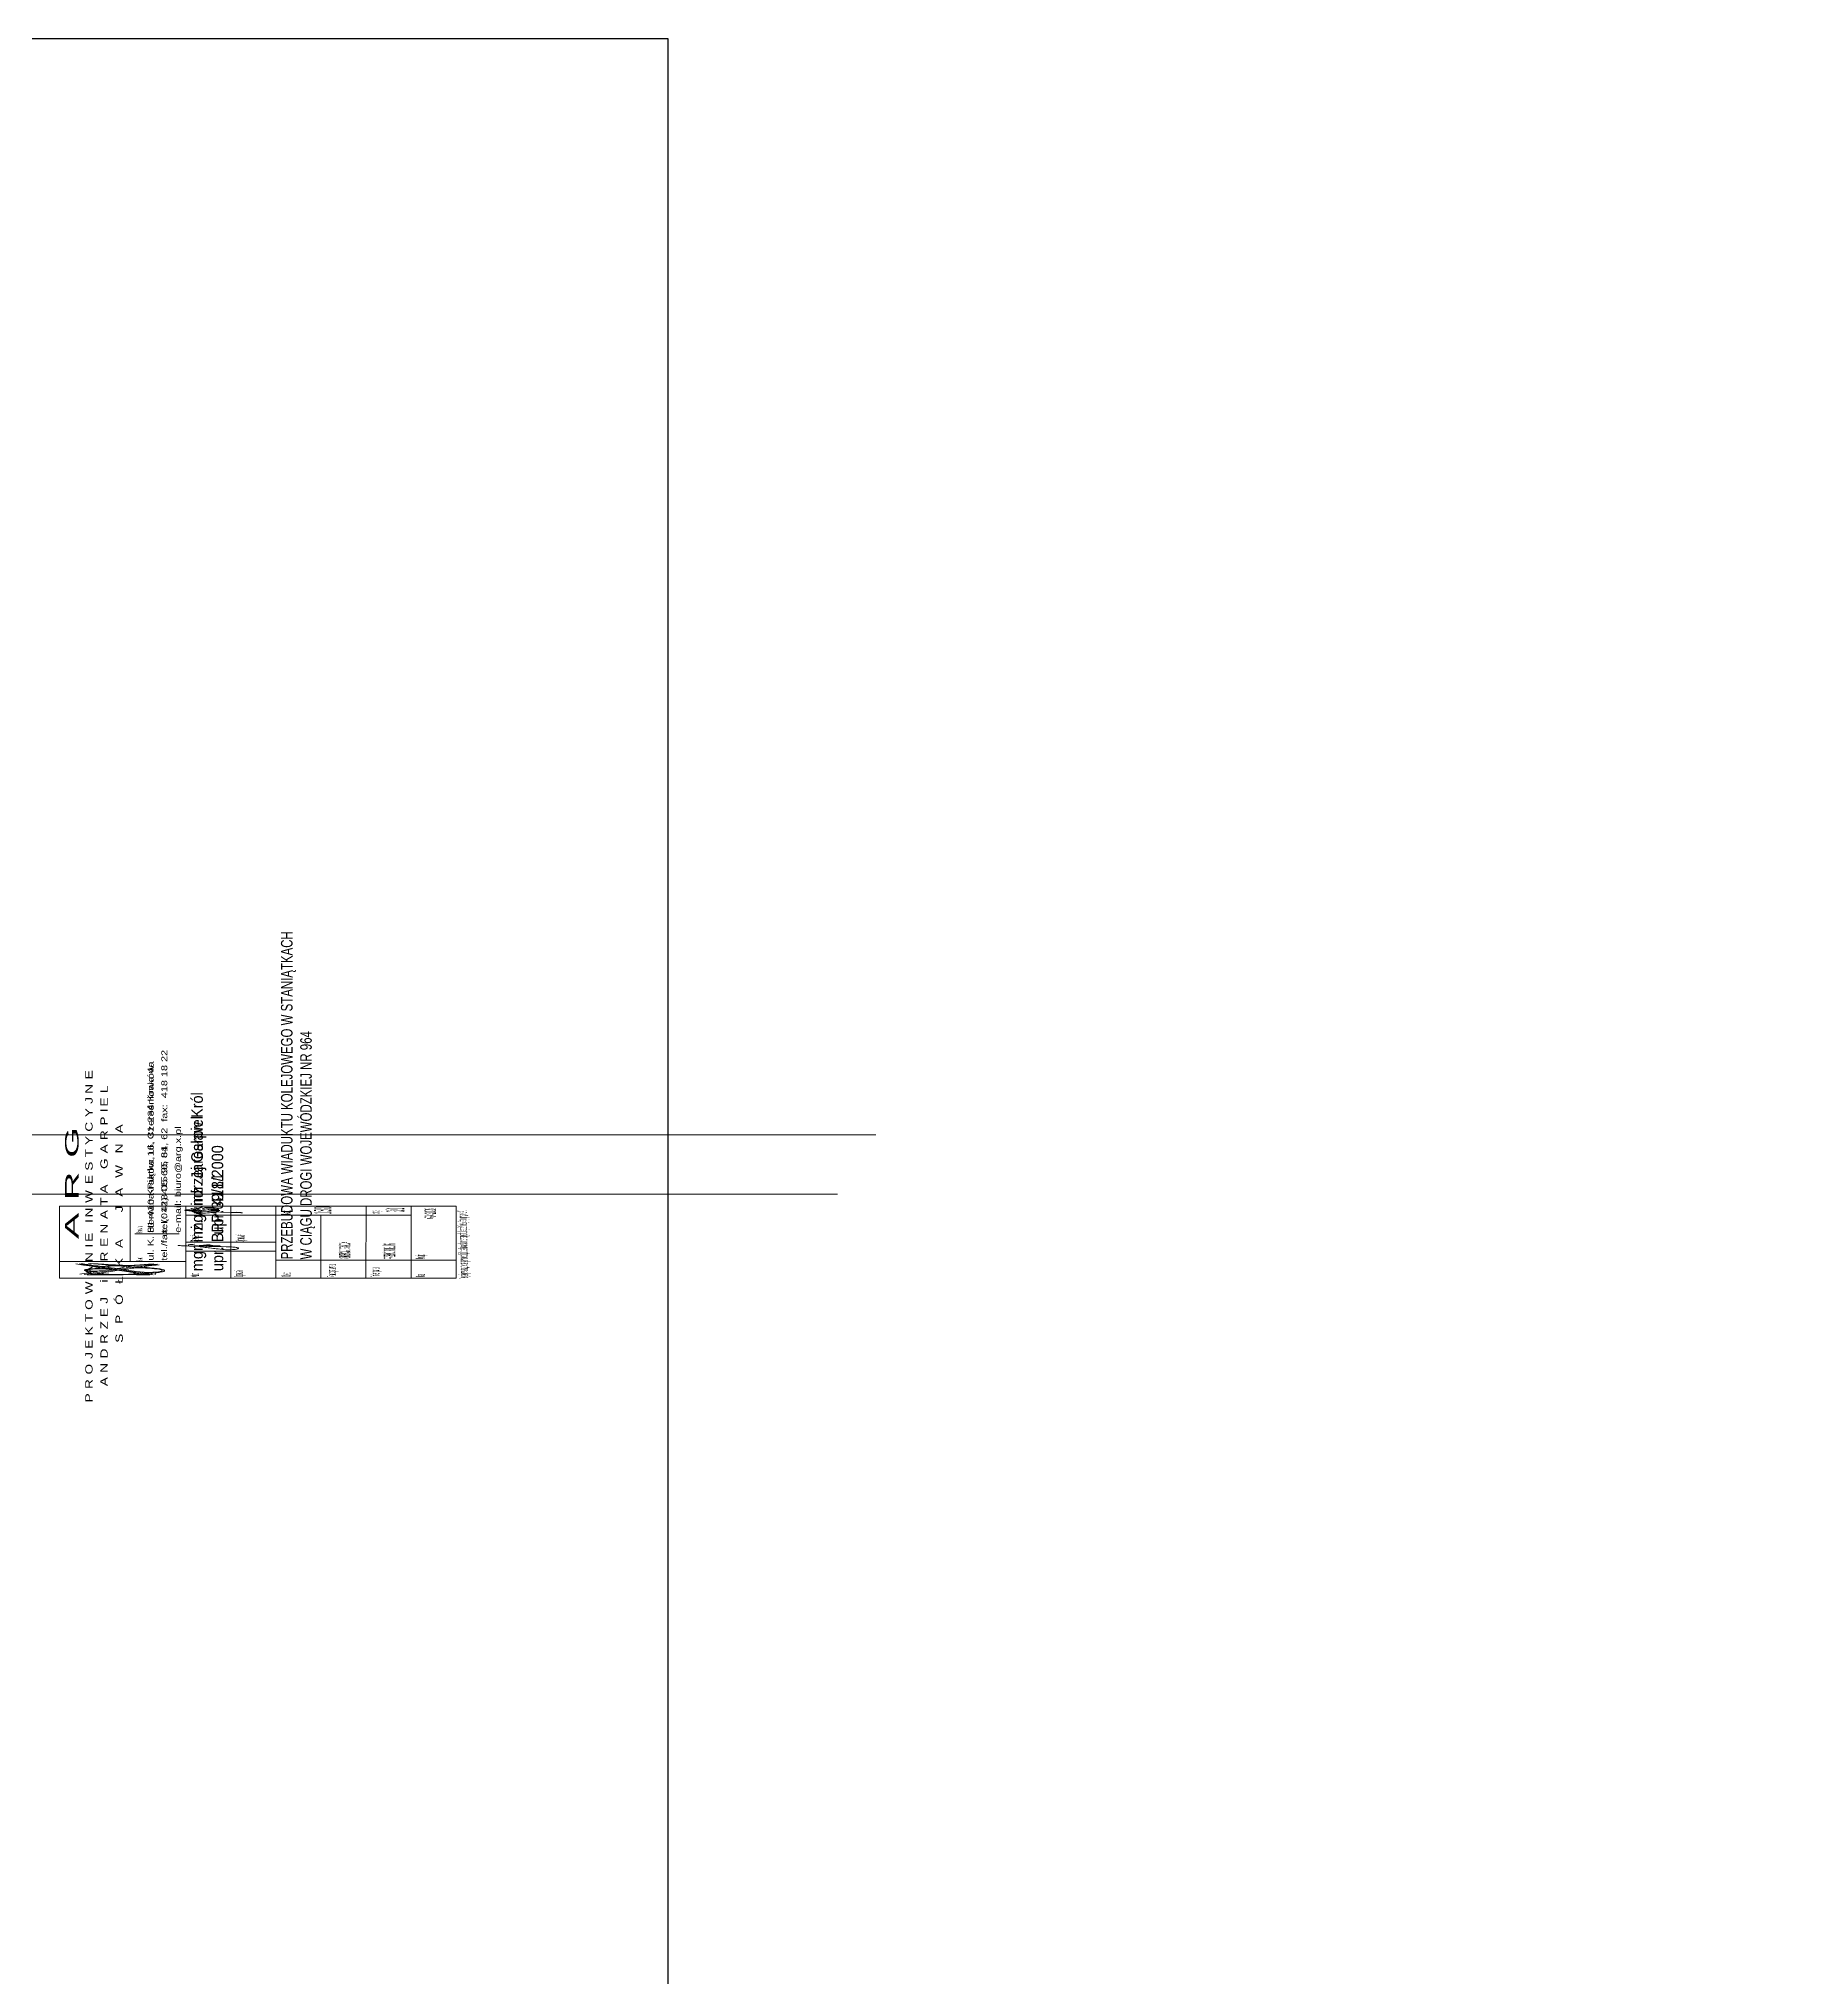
# Model space of a CAD drawing. Header units: millimetres. Extents: x -1069826 to 2704411, y -432732 to 412301.
# Drawn here: x 2163041 to 2328270, y -100223 to 82520 of the extents above; entities that cross this region are included whole.
import ezdxf
from ezdxf.enums import TextEntityAlignment as Align

# ---------------------------------------------------------------- set-up
doc = ezdxf.new("R2010")
doc.units = ezdxf.units.MM
doc.header["$LTSCALE"] = 1000
doc.header["$MEASUREMENT"] = 0
doc.layers.add('DROGO-T', color=7, linetype='Continuous')
doc.layers.add('WIADUKT', color=7, linetype='Continuous')
doc.layers.add('Kraweznik', color=4, linetype='Continuous', lineweight=0)
doc.layers.add('Warstwa 63', color=7, linetype='Continuous', lineweight=0)
doc.styles.add('CDMSTYLE', font='CDMSIMPL', dxfattribs={"width": 0.8, "bigfont": 'CDMBIGPL'})
doc.styles.add('Style-SWISSLT_1250', font='SWISSLT_1250.shx')
doc.styles.add('Style-WORKING_1250', font='WORKING_1250.shx')
doc.dimstyles.new('CDMOG-MM-100', dxfattribs={"dimscale": 100, "dimtxt": 2.5, "dimasz": 2, "dimexe": 1.5, "dimexo": 3, "dimgap": 0.5, "dimtad": 1, "dimdec": 0, "dimrnd": 1, "dimzin": 1, "dimdsep": 46, "dimtxsty": 'CDMSTYLE', "dimblk": 'OBLIQUE', "dimblk1": 'OBLIQUE', "dimblk2": 'OBLIQUE', "dimsah": 1, "dimcen": -2.5, "dimclrd": 9, "dimclre": 9, "dimclrt": 9, "dimadec": 0, "dimazin": 0, "dimtfac": 1, "dimtmove": 2, "dimatfit": 3, "dimldrblk": 'OBLIQUE', "dimfxl": 1, "dimtvp": 1, "dimtolj": 1, "dimtzin": 0, "dimarcsym": 0})
doc.dimstyles.new('CDMZB-MM-100', dxfattribs={"dimscale": 100, "dimtxt": 2.5, "dimasz": 1, "dimexe": 1.5, "dimexo": 5, "dimgap": 0.5, "dimtad": 1, "dimdec": 0, "dimrnd": 1, "dimzin": 1, "dimdsep": 46, "dimtxsty": 'CDMSTYLE', "dimblk": 'OBLIQUE', "dimblk1": 'OBLIQUE', "dimblk2": 'OBLIQUE', "dimsah": 1, "dimtsz": 1, "dimcen": -2.5, "dimclrd": 9, "dimclre": 9, "dimclrt": 9, "dimadec": 0, "dimazin": 0, "dimtfac": 1, "dimtmove": 2, "dimatfit": 3, "dimldrblk": 'OBLIQUE', "dimfxl": 1, "dimtvp": 1, "dimtolj": 1, "dimtzin": 0, "dimarcsym": 0})

# ---------------------------------------------------------------- blocks, each defined once
blk = doc.blocks.new('*U271')
at = {"layer": 'Warstwa 63', "color": 7, "linetype": 'Continuous', "lineweight": 9}
for p, q in [((-7.53, 33.42), (-19.44, 33.41)), ((-19.44, -34.58), (-19.44, 33.41)), ((-7.53, 33.42), (-3.28, 33.42)), ((-7.53, -34.58), (-7.53, 33.42)), ((-3.28, -34.58), (-3.28, 33.42)), ((-3.28, 33.42), (0.96, 33.41)), ((5.22, 33.42), (0.96, 33.41)), ((0.97, -34.58), (0.96, 33.41)), ((0.97, -34.58), (0.96, 33.41)), ((9.47, 33.42), (5.22, 33.42)), ((9.46, -34.59), (9.47, 33.42)), ((17.97, 33.42), (9.47, 33.42)), ((13.72, -34.58), (13.71, 33.42)), ((17.96, -34.57), (17.97, 33.42)), ((-12.76, -18.17), (-12.76, 32.79)), ((13.72, 24.92), (-7.53, 24.92)), ((5.22, -34.59), (5.22, 24.91)), ((-12.32, 7.29), (-8.14, 7.29)), ((-3.29, -0.58), (-7.53, -0.58)), ((0.97, -0.59), (-3.29, -0.58)), ((-7.53, -9.09), (0.97, -9.09)), ((5.22, -17.58), (0.97, -17.58)), ((9.47, -17.58), (5.22, -17.58)), ((17.96, -17.59), (9.47, -17.58)), ((-7.53, -18.83), (-19.45, -18.84)), ((-7.53, -34.59), (-19.44, -34.58)), ((-7.53, -34.59), (-3.28, -34.58)), ((-3.28, -34.58), (0.97, -34.58)), ((5.22, -34.59), (0.97, -34.58)), ((9.46, -34.59), (5.22, -34.59)), ((17.96, -34.57), (9.46, -34.59))]:
    blk.add_line(p, q, dxfattribs=at)
at = {"layer": 'Warstwa 63', "color": 7, "linetype": 'Continuous', "lineweight": 20}
for p, q in [((-5.68, 31.96), (-5.75, 31.83)), ((-5.62, 32.02), (-5.68, 31.96)), ((-5.51, 32.06), (-5.62, 32.02)), ((-5.53, 32.1), (-5.44, 32.12)), ((-5.44, 32.08), (-5.51, 32.06)), ((-5.44, 32.12), (-5.4, 32.11)), ((-5.33, 32.07), (-5.44, 32.08)), ((-5.4, 32.11), (-5.29, 32.09)), ((-5.23, 32.03), (-5.33, 32.07)), ((-5.12, 31.95), (-5.23, 32.03)), ((-5.01, 31.88), (-5.12, 31.95)), ((-4.93, 31.81), (-5.01, 31.88)), ((-4.78, 31.68), (-4.93, 31.81)), ((-4.66, 31.57), (-4.78, 31.68)), ((-4.53, 31.49), (-4.66, 31.57)), ((-4.43, 31.43), (-4.53, 31.49)), ((-4.36, 31.43), (-4.43, 31.43)), ((-5.9, 30.5), (-5.89, 30.62)), ((-5.9, 30.5), (-5.8, 30.58)), ((-5.87, 30.57), (-5.85, 30.6)), ((-5.73, 30.61), (-5.59, 30.65)), ((-5.59, 30.65), (-5.45, 30.68)), ((-5.45, 30.68), (-5.29, 30.68)), ((-5.29, 30.68), (-5.06, 30.68)), ((-5.03, 29.47), (-5.12, 29.51)), ((-5.12, 29.43), (-4.99, 29.37)), ((-5.08, 29.34), (-4.94, 29.31)), ((-5.06, 30.68), (-5.01, 30.67)), ((-5.06, 30.24), (-4.99, 30.2)), ((-4.85, 29.4), (-5.03, 29.47)), ((-5.01, 30.67), (-4.87, 30.64)), ((-4.99, 30.2), (-4.91, 30.15)), ((-4.99, 29.37), (-4.79, 29.31)), ((-4.91, 30.15), (-4.8, 30.1)), ((-4.87, 30.64), (-4.81, 30.6)), ((-4.52, 29.34), (-4.85, 29.4)), ((-4.81, 30.6), (-4.7, 30.52)), ((-4.8, 30.1), (-4.68, 30.04)), ((-4.79, 29.31), (-4.62, 29.3)), ((-4.67, 30.08), (-4.58, 30.06)), ((-4.63, 30.02), (-4.52, 30)), ((-4.58, 30.06), (-4.52, 30.09)), ((-4.52, 30.09), (-4.49, 30.16)), ((-4.52, 30), (-4.48, 30.01)), ((-4.5, 30.2), (-4.51, 30.24)), ((-4.49, 30.16), (-4.5, 30.2)), ((-4.43, 30.21), (-4.49, 30.3)), ((-4.48, 30.01), (-4.44, 30.04)), ((-4.44, 30.04), (-4.43, 30.06)), ((-4.42, 30.13), (-4.43, 30.21)), ((-4.43, 30.06), (-4.42, 30.13)), ((-4.76, 28), (-4.71, 28.08))]:
    blk.add_line(p, q, dxfattribs=at)
at = {"layer": 'Warstwa 63', "color": 7, "linetype": 'Continuous', "lineweight": 18}
blk.add_line((-17.12, -31.18), (-14.15, -26.72), dxfattribs=at)
at = {"layer": 'Warstwa 63', "color": 7, "linetype": 'Continuous', "lineweight": 20, "flags": 128}
for points in [[(-6.72, 31.73), (-6.7, 31.77), (-6.66, 31.82), (-6.6, 31.84), (-6.53, 31.83), (-6.47, 31.79), (-6.51, 31.71), (-6.55, 31.68), (-6.62, 31.64), (-6.67, 31.64), (-6.74, 31.72)], [(-6.66, 31.75), (-6.62, 31.75), (-6.62, 31.77), (-6.56, 31.77), (-6.58, 31.74), (-6.61, 31.71), (-6.66, 31.7), (-6.69, 31.73), (-6.68, 31.75), (-6.65, 31.78), (-6.61, 31.79), (-6.55, 31.8), (-6.52, 31.77), (-6.56, 31.71), (-6.66, 31.67), (-6.7, 31.7)], [(-4.32, 31.6), (-4.31, 31.54), (-4.32, 31.43), (-4.38, 31.43), (-4.47, 31.47), (-4.6, 31.55), (-4.73, 31.66), (-4.98, 31.88), (-5.26, 32.07), (-5.46, 32.1), (-5.64, 32.04), (-5.72, 31.93), (-5.79, 31.75), (-5.86, 31.52), (-5.89, 31.26), (-5.91, 31.01), (-5.91, 30.73), (-5.92, 30.55), (-5.95, 30.42), (-5.89, 30.48), (-5.75, 30.59), (-5.61, 30.63), (-5.43, 30.66), (-5.04, 30.66), (-4.86, 30.62), (-4.73, 30.53), (-4.62, 30.43), (-4.52, 30.3), (-4.47, 30.24), (-4.45, 30.18), (-4.45, 30.14), (-4.47, 30.1), (-4.48, 30.08), (-4.55, 30.03), (-4.57, 30.03), (-4.65, 30.05), (-4.78, 30.1), (-4.93, 30.18), (-5.17, 30.32)], [(-2.7, 27.47), (-2.51, 27.35), (-2.32, 27.18), (-2.19, 27.08), (-2.22, 27.06), (-2.33, 27.07), (-2.56, 27.16), (-2.75, 27.23), (-3.25, 27.42), (-4.24, 27.75), (-4.97, 28.02), (-6.02, 28.46), (-6.56, 28.64), (-6.81, 28.74), (-7.03, 28.83), (-7.24, 28.94), (-7.41, 29.07), (-7.51, 29.19), (-7.58, 29.32), (-7.62, 29.45), (-7.61, 29.55), (-7.57, 29.62), (-7.5, 29.67), (-7.3, 29.7), (-7.1, 29.7), (-6.97, 29.66), (-6.84, 29.6), (-6.69, 29.5), (-6.58, 29.39), (-6.42, 29.22), (-6.28, 29.04), (-6.21, 28.89), (-6.17, 28.75), (-6.12, 28.6), (-6.08, 28.38), (-6.07, 28.25), (-6.07, 28.06), (-6.12, 27.88), (-6.17, 27.71), (-6.45, 26.93), (-6.47, 26.83), (-6.49, 26.69), (-6.51, 26.57), (-6.52, 26.52), (-6.46, 26.5), (-6.31, 26.49), (-6.18, 26.54), (-5.96, 26.61), (-5.79, 26.69), (-5.66, 26.75), (-5.48, 26.88), (-5.29, 27.04), (-5.18, 27.16), (-5.07, 27.25), (-4.97, 27.06), (-4.88, 26.94), (-4.8, 26.85), (-4.75, 26.79), (-4.7, 26.74), (-4.66, 26.74), (-4.65, 26.78), (-4.65, 26.84), (-4.68, 26.92), (-4.75, 27.02), (-4.83, 27.16), (-4.93, 27.36), (-4.98, 27.52), (-4.98, 27.65), (-4.95, 27.78), (-4.92, 27.86), (-4.85, 27.97), (-4.78, 28.09), (-4.66, 28.21), (-4.54, 28.38), (-4.49, 28.5), (-4.45, 28.67), (-4.45, 28.81), (-4.48, 28.92), (-4.54, 29.03), (-4.65, 29.18)], [(-5.35, 28.28), (-5.48, 28.55), (-5.66, 28.84), (-5.89, 29.24), (-6.11, 29.58), (-6.26, 29.79), (-7.06, 30.97), (-7.06, 30.98), (-7.05, 31), (-7.03, 30.99), (-7.02, 30.96), (-6.99, 30.91), (-6.96, 30.85), (-6.84, 30.65)], [(-5.13, 29.27), (-4.57, 29.24), (-4.32, 29.24), (-4.33, 29.29), (-4.55, 29.32), (-4.83, 29.36), (-5.03, 29.42), (-5.15, 29.5), (-5.28, 29.62), (-5.36, 29.72), (-5.42, 29.86), (-5.43, 30), (-5.43, 30.06)], [(-5.05, 27.93), (-5.18, 28.06), (-5.33, 28.21)], [(-4.98, 27.98), (-5.04, 27.78), (-5.06, 27.62), (-5.03, 27.42), (-4.99, 27.27), (-4.88, 27.07), (-4.7, 26.83)], [(-8.26, -3.57), (-8.26, -3.64), (-8.25, -3.73), (-8.18, -3.85), (-8.07, -3.91), (-7.94, -3.98), (-7.8, -4.05), (-7.62, -4.13), (-7.4, -4.2), (-7.18, -4.29), (-7, -4.32), (-6.79, -4.36), (-6.59, -4.39), (-6.19, -4.45), (-5.67, -4.54), (-5.37, -4.59), (-4.95, -4.67), (-4.66, -4.73), (-4.18, -4.82), (-3.73, -4.93), (-3.51, -4.99), (-3.34, -5.06), (-3.23, -5.13), (-3.1, -5.22), (-2.99, -5.32), (-2.87, -5.46), (-2.78, -5.61), (-2.71, -5.76), (-2.65, -5.92), (-2.59, -6.09), (-2.57, -6.23), (-2.57, -6.43), (-2.57, -6.69), (-2.59, -6.76), (-2.63, -6.88), (-2.69, -7.05), (-2.76, -7.24), (-2.88, -7.43), (-3, -7.56), (-3.11, -7.69), (-3.24, -7.79), (-3.33, -7.83), (-3.45, -7.84), (-3.57, -7.83), (-3.67, -7.79), (-3.79, -7.73), (-3.9, -7.62), (-4.06, -7.47), (-4.28, -7.25), (-4.47, -7.04), (-4.65, -6.86), (-4.78, -6.74), (-4.91, -6.57), (-5.1, -6.35), (-5.28, -6.15), (-5.43, -5.96), (-5.58, -5.77), (-5.7, -5.58), (-5.85, -5.37), (-6.01, -5.13), (-6.17, -4.92), (-6.31, -4.73), (-6.44, -4.56), (-6.54, -4.44), (-6.68, -4.3), (-6.75, -4.18), (-6.75, -4.15), (-6.7, -4.12), (-6.57, -4.15), (-6.34, -4.25), (-6.1, -4.36), (-5.86, -4.48), (-5.66, -4.58), (-5.56, -4.62), (-5.53, -4.54), (-5.76, -4.4), (-5.94, -4.23), (-6.07, -4.13), (-6.24, -4.04), (-6.17, -4.11), (-6.02, -4.19), (-5.82, -4.25), (-5.72, -4.27), (-5.7, -4.24), (-5.69, -4.22), (-5.69, -4.19), (-5.7, -4.16), (-5.75, -4.1), (-5.92, -4), (-6.08, -3.85), (-6.2, -3.75), (-6.26, -3.72), (-6.25, -3.71), (-6.19, -3.71), (-6.12, -3.73), (-6.02, -3.76), (-5.84, -3.8), (-5.56, -3.88), (-5.22, -4), (-4.86, -4.13), (-4.56, -4.21), (-4.4, -4.25), (-4.31, -4.25), (-4.29, -4.23), (-4.32, -4.19), (-4.42, -4.16), (-4.62, -4.08), (-4.75, -4.04), (-4.87, -3.97), (-4.97, -3.94), (-5.1, -3.88), (-5.35, -3.72), (-5.66, -3.59), (-5.79, -3.52), (-5.87, -3.49), (-5.81, -3.47), (-5.71, -3.49), (-5.62, -3.53), (-5.52, -3.56), (-5.38, -3.61), (-5.28, -3.64), (-5.19, -3.69), (-5.11, -3.7), (-5.07, -3.71), (-5.05, -3.7), (-5.06, -3.65), (-5.14, -3.6), (-5.26, -3.49), (-5.37, -3.38), (-5.43, -3.31), (-5.5, -3.26), (-5.57, -3.22), (-5.52, -3.22), (-5.47, -3.23), (-5.41, -3.25), (-5.35, -3.27), (-5.29, -3.3), (-5.25, -3.33), (-5.19, -3.35), (-5.14, -3.36)], [(-6.7, -2.6), (-6.74, -2.63), (-6.85, -2.73), (-6.96, -2.82), (-7.08, -2.93), (-7.16, -2.99), (-7.21, -3.07), (-7.26, -3.15), (-7.28, -3.24), (-7.3, -3.34), (-7.28, -3.43), (-7.25, -3.5)]]:
    blk.add_lwpolyline(points, dxfattribs=at)
at = {"layer": 'Warstwa 63', "color": 7, "linetype": 'Continuous', "lineweight": 18}
for points in [[(-17.91, -21.18), (-15.72, -24.46), (-15.62, -24.73), (-15.6, -25.11), (-15.74, -25.37), (-16.09, -25.56), (-16.5, -25.86), (-16.78, -26.13), (-17.02, -26.53), (-17.09, -27), (-17.06, -27.43), (-16.82, -27.86), (-16.6, -28.26), (-16.46, -28.71), (-16.41, -29.01), (-16.51, -29.32), (-17.52, -30.89)], [(-10.61, -31.4), (-14.13, -26.2), (-14.13, -26.2), (-17.59, -20.99)], [(-17.36, -20.75), (-16.51, -22.16), (-15.2, -24.01), (-15.21, -23.57), (-15.06, -23.31), (-14.85, -23.05), (-14.57, -22.84), (-14.28, -22.72), (-13.94, -22.7), (-16.7, -20.87)], [(-16.49, -20.67), (-14.42, -21.95), (-13.91, -22.36), (-13.54, -22.56), (-13.12, -22.63), (-12.66, -22.55), (-12.38, -22.48), (-12.16, -22.36), (-11.29, -21.74), (-10.53, -21.13)], [(-13.7, -26), (-11.65, -22.82), (-11.21, -22.35), (-10.18, -21.46)], [(-14, -25.57), (-13.8, -25.3), (-13.53, -24.83), (-13.37, -24.32), (-13.31, -23.82), (-13.44, -23.33), (-13.72, -23), (-14.09, -22.92), (-14.4, -23), (-14.68, -23.21), (-14.87, -23.51), (-14.91, -23.84), (-14.86, -24.26), (-14.73, -24.49), (-11.7, -28.92), (-11.47, -29.09), (-11.06, -29.16), (-10.63, -29.12), (-10.25, -28.85), (-9.93, -28.45), (-9.77, -27.95), (-9.75, -27.09), (-9.94, -26.36), (-10.21, -25.94), (-10.72, -25.35), (-11.34, -24.97), (-11.95, -24.87), (-12.32, -24.92), (-12.56, -25.1), (-13.41, -26.41)], [(-13.13, -24.1), (-13.13, -23.71), (-13.2, -23.28), (-13.35, -23.01), (-13.54, -22.86), (-13.21, -22.94), (-12.72, -22.9), (-12.39, -22.81), (-12.19, -22.72), (-13.13, -24.1)], [(-10.37, -31.17), (-10.47, -30.48), (-10.41, -29.96), (-10.19, -29.37), (-9.67, -28.54), (-9.49, -27.79), (-9.55, -26.8), (-9.91, -25.92), (-10.54, -25.16), (-11.01, -24.85), (-11.33, -24.47), (-11.44, -24.1), (-11.45, -23.66), (-11.38, -23.27), (-10.95, -22.74), (-10.43, -22.29), (-10.03, -21.97)], [(-14.94, -25.57), (-15.49, -25.5), (-15.41, -25.23), (-15.36, -25.03), (-14.94, -25.57)], [(-12.28, -24.67), (-11.7, -23.82), (-11.68, -24.08), (-11.57, -24.39), (-11.48, -24.68), (-11.73, -24.6), (-12.05, -24.62), (-12.28, -24.67)], [(-14.48, -26.27), (-15.43, -27.65), (-15.71, -27.87), (-16.02, -27.91), (-16.36, -27.88), (-16.59, -27.73), (-16.79, -27.52), (-16.9, -27.2), (-16.92, -26.83), (-16.71, -26.44), (-16.48, -26.09), (-16.16, -25.85), (-15.67, -25.71), (-15.29, -25.7), (-14.84, -25.82), (-14.74, -25.86), (-12.35, -29.39), (-12.26, -29.74), (-12.29, -30.12), (-12.49, -30.53), (-12.71, -30.83), (-13.15, -31.06), (-13.57, -31.11), (-14.19, -31.13), (-14.64, -31.03), (-14.96, -30.91), (-15.2, -30.73), (-15.32, -30.46), (-15.41, -30.1), (-15.47, -29.72), (-15.45, -29.41), (-13.88, -27.11)], [(-16.27, -28.89), (-16.31, -28.62), (-16.37, -28.36), (-16.48, -28.08), (-16.01, -28.13), (-15.71, -28.09), (-16.27, -28.89)], [(-16.49, -31.13), (-16.18, -31.08), (-15.84, -31.06), (-15.56, -31.05), (-15.27, -31.01), (-15.41, -30.83), (-15.54, -30.57), (-15.62, -30.33), (-15.67, -30.11), (-15.69, -29.91), (-16.45, -31.06), (-16.49, -31.13)], [(-11.25, -31.06), (-12.56, -31.01), (-12.3, -30.73), (-12.14, -30.39), (-12, -29.99), (-11.25, -31.06)], [(-10.78, -30.5), (-11.59, -29.28), (-11.37, -29.37), (-10.91, -29.35), (-10.45, -29.3), (-10.62, -29.69), (-10.76, -30.11), (-10.78, -30.5)], [(-10.92, -31.51), (-11, -31.38), (-11.11, -31.33), (-11.35, -31.32), (-11.85, -31.31), (-12.47, -31.28), (-13.7, -31.3), (-15.54, -31.3), (-16.07, -31.35), (-16.52, -31.43), (-16.83, -31.51)]]:
    blk.add_open_spline(points, degree=3, dxfattribs=at)
at = {"layer": 'Warstwa 63', "color": 7, "linetype": 'Continuous', "lineweight": 9, "style": 'Style-WORKING_1250'}
for s, height, p in [('1:500', 1.625, (6.2, 26.15)), ('3/1   ', 1.7, (13.08, 27.82))]:
    blk.add_text(s, height=height, rotation=89.9996, dxfattribs=at).set_placement(p)
for s, height, rotation, width, p in [('ARG/442/100206', 1.088, 89.9998, 0.741729, (16.06, 21.05)), ('Skala :', 0.841, 89.9996, 0.94947, (2.35, 25.58)), ('Nr rys.', 0.841, 89.9996, 0.94947, (10.74, 25.65)), ('Wszystkie prawa zastrze%%191one %%179%%185cznie z prawem reprodukcji lub udost%%234pniania osobom trzecim tego rysunku lub jego cz%%234%%156ci  bez wyra%%159nego upowa%%191nienia ARG', 0.87479, 90.1344, 0.619977, (19.1, -34.63)), ('Opracowa%%179 :', 0.8408, 89.9996, 0.94947, (-1.99, 0)), ('Sprawdzi%%179:', 0.8408, 89.9996, 0.94947, (-6.28, -0.14)), ('KONCEPCJA  DROGOWA', 1.088, 89.9998, 0.741729, (8, -16.63)), ('PRZEKR%%211J POD%%163U%%175NY', 1.088, 89.9998, 0.74218, (12.23, -16.63)), ('Uwagi :', 0.841, 89.9996, 0.949441, (15, -16.51)), ('Temat opracowania :', 0.8408, 89.9996, 0.94947, (6.62, -33.61)), ('Tre%%156%%230 rysunku :', 0.8408, 89.9996, 0.94947, (10.75, -33.51)), ('Opracowa%%179 :', 0.8408, 89.9996, 0.94947, (-2.14, -33.61)), ('Autor :', 0.841, 89.9996, 0.94947, (-6.29, -33.61)), ('Obiekt :', 0.841, 89.9996, 0.94947, (2.35, -33.61)), ('Data :', 0.841, 89.9996, 0.949441, (15, -33.5))]:
    blk.add_text(s, height=height, rotation=rotation, dxfattribs=dict(at, width=width)).set_placement(p)
at = {"layer": 'Warstwa 63', "color": 7, "linetype": 'Continuous', "lineweight": 18, "style": 'Style-WORKING_1250', "width": 1.384633}
for s, p in [('Pracownia:', (-11.9, 8.25)), ('Biuro:', (-11.9, -18.08))]:
    blk.add_text(s, height=0.552, rotation=89.9998, dxfattribs=at).set_placement(p, align=Align.MIDDLE_LEFT)
at = {"layer": 'Warstwa 63', "color": 7, "linetype": 'Continuous', "lineweight": 9, "style": 'Style-WORKING_1250'}
for s, insert, char_height, attachment_point, rotation, line_spacing_factor in [('\\W1.384633x;31-410 Kraków, ul. Czereśniowa 4a\\Ptel.: 418 05 60, 61, 62  fax:  418 18 22 \\Pe-mail: biuro@arg.x.pl', (-9.47, 8.25), 0.5525, 4, 89.9998, 1.393875), ('\\W0.937503x;mgr inż. Jarosław Król\\Pupr. 411/2000', (-3.67, 6.53), 1.0879, 7, 89.9996, 1.061612), ('\\W1.384633x;ul. K. Herwina-Piątka 16, 31-234 Kraków\\Ptel./fax: (012) 415 95 84', (-10.12, -18.08), 0.5525, 4, 89.9998, 1.394961), ('\\W0.937497x;mgr inż. Andrzej Garpiel  \\Pupr. BPP 39/81', (-3.67, -28.01), 1.0879, 7, 89.9996, 1.061615)]:
    blk.add_mtext(s, dxfattribs=dict(at, insert=insert, char_height=char_height, attachment_point=attachment_point, rotation=rotation, line_spacing_factor=line_spacing_factor))
at = {"layer": 'Warstwa 63', "color": 7, "linetype": 'Continuous', "lineweight": 18, "rotation": 89.9998}
for s, insert, char_height, attachment_point, line_spacing_factor, style in [('\\W1.384654x;\\T1.478;PROJEKTOWANIE INWESTYCYJNE\\PANDRZEJ  i   RENATA  GARPIEL\\P S P Ó Ł K A    J A W N A ', (-15.23, 6.94), 0.6906, 5, 1.236876, 'Style-WORKING_1250'), ('\\W2.083347x;\\T1.486;ARG', (-18.26, 2.26), 1.275, 4, 0.722892, 'Style-SWISSLT_1250')]:
    blk.add_mtext(s, dxfattribs=dict(at, insert=insert, char_height=char_height, attachment_point=attachment_point, line_spacing_factor=line_spacing_factor, style=style))
at = {"layer": 'Warstwa 63', "color": 7, "linetype": 'Continuous', "lineweight": 9, "insert": (4.67, -16.93), "char_height": 1.088, "attachment_point": 7, "rotation": 89.9998, "style": 'Style-WORKING_1250'}
blk.add_mtext('\\W0.741729x;PRZEBUDOWA WIADUKTU KOLEJOWEGO W STANIĄTKACH\\PW CIĄGU DROGI WOJEWÓDZKIEJ NR 964', dxfattribs=at)
blk = doc.blocks.new('*D497')
at = {"color": 9, "linetype": 'ByBlock', "transparency": 16777216}
for p, q in [((1010517, -21403), (1010517, -22116)), ((1010717, -21966), (1043058, -21966)), ((1043258, -21384), (1043258, -22116))]:
    blk.add_line(p, q, dxfattribs=at)
for points in [[(1010717, -21933), (1010717, -21999), (1010517, -21966)], [(1043058, -21933), (1043058, -21999), (1043258, -21966)]]:
    blk.add_solid(points, dxfattribs=at)
at = {"layer": 'Defpoints', "color": 0, "linetype": 'ByBlock', "transparency": 16777216}
for p in [(1010517, -21103, 0), (1043258, -21084, 0), (1043258, -21966)]:
    blk.add_point(p, dxfattribs=at)
at = {"color": 9, "linetype": 'ByBlock', "transparency": 16777216, "insert": (1026888, -21791), "char_height": 250, "attachment_point": 5, "style": 'CDMSTYLE'}
blk.add_mtext('\\A1;32740', dxfattribs=at)
blk = doc.blocks.new('_OBLIQUE')
at = {"color": 0, "linetype": 'ByBlock'}
blk.add_line((-0.5, -0.5), (0.5, 0.5), dxfattribs=at)
blk = doc.blocks.new('*D480')
at = {"color": 9, "linetype": 'ByBlock', "transparency": 16777216}
for p, q in [((1020270, -21298), (1020270, -21674)), ((1020170, -21624), (1020370, -21424)), ((1030330, -21524), (1020270, -21524)), ((1030230, -21624), (1030430, -21424)), ((1030330, -21371), (1030330, -21674))]:
    blk.add_line(p, q, dxfattribs=at)
at = {"layer": 'Defpoints', "color": 0, "linetype": 'ByBlock', "transparency": 16777216}
for p in [(1020270, -20798), (1030330, -20871), (1020270, -21524)]:
    blk.add_point(p, dxfattribs=at)
at = {"color": 9, "linetype": 'ByBlock', "transparency": 16777216, "insert": (1025300, -21349), "char_height": 250, "attachment_point": 5, "style": 'CDMSTYLE'}
blk.add_mtext('\\A1;\\C1;10060', dxfattribs=at)
blk = doc.blocks.new('*D471')
at = {"color": 9, "linetype": 'ByBlock', "transparency": 16777216}
for p, q in [((1017580, -14406), (1017780, -14206)), ((1017680, -14146), (1017680, -14156)), ((1017680, -14306), (1022760, -14306)), ((1022660, -14406), (1022860, -14206)), ((1022760, -14146), (1022760, -14156))]:
    blk.add_line(p, q, dxfattribs=at)
at = {"layer": 'Defpoints', "color": 0, "linetype": 'ByBlock', "transparency": 16777216}
for p in [(1022760, -14306), (1017680, -14646), (1022760, -14646)]:
    blk.add_point(p, dxfattribs=at)
at = {"color": 9, "linetype": 'ByBlock', "transparency": 16777216, "insert": (1020029, -14089), "char_height": 250, "attachment_point": 5, "style": 'CDMSTYLE'}
blk.add_mtext('\\A1;5080', dxfattribs=at)
blk = doc.blocks.new('*D470')
at = {"color": 9, "linetype": 'ByBlock', "transparency": 16777216}
for p, q in [((1020460, -18108), (1020660, -17908)), ((1020560, -18589), (1020560, -17858)), ((1024860, -18108), (1025060, -17908)), ((1024960, -18589), (1024960, -17858)), ((1020560, -18008), (1024960, -18008))]:
    blk.add_line(p, q, dxfattribs=at)
at = {"layer": 'Defpoints', "color": 0, "linetype": 'ByBlock', "transparency": 16777216}
for p in [(1020560, -19089), (1024960, -18008), (1024960, -19089)]:
    blk.add_point(p, dxfattribs=at)
at = {"color": 9, "linetype": 'ByBlock', "transparency": 16777216, "insert": (1023229, -17821), "char_height": 250, "attachment_point": 5, "style": 'CDMSTYLE'}
blk.add_mtext('\\A1;\\C1;4400', dxfattribs=at)
blk = doc.blocks.new('*D478')
at = {"color": 9, "linetype": 'ByBlock', "transparency": 16777216}
for p, q in [((1015226, -21296), (1015226, -21674)), ((1020270, -21298), (1020270, -21674)), ((1015126, -21624), (1015326, -21424)), ((1020270, -21524), (1015226, -21524)), ((1020170, -21624), (1020370, -21424))]:
    blk.add_line(p, q, dxfattribs=at)
at = {"layer": 'Defpoints', "color": 0, "linetype": 'ByBlock', "transparency": 16777216}
for p in [(1015226, -20796), (1020270, -20798), (1015226, -21524)]:
    blk.add_point(p, dxfattribs=at)
at = {"color": 9, "linetype": 'ByBlock', "transparency": 16777216, "insert": (1017748, -21349), "char_height": 250, "attachment_point": 5, "style": 'CDMSTYLE'}
blk.add_mtext('\\A1;5044', dxfattribs=at)
blk = doc.blocks.new('*D474')
at = {"color": 9, "linetype": 'ByBlock', "transparency": 16777216}
for p, q in [((1019780, -18108), (1019980, -17908)), ((1019880, -17851), (1019880, -17858)), ((1020460, -18108), (1020660, -17908)), ((1020560, -17886), (1020560, -17858)), ((1020560, -18008), (1019880, -18008))]:
    blk.add_line(p, q, dxfattribs=at)
at = {"layer": 'Defpoints', "color": 0, "linetype": 'ByBlock', "transparency": 16777216}
for p in [(1019880, -18008), (1019880, -18351), (1020560, -18386)]:
    blk.add_point(p, dxfattribs=at)
at = {"color": 9, "linetype": 'ByBlock', "transparency": 16777216, "insert": (1020220, -17833), "char_height": 250, "attachment_point": 5, "style": 'CDMSTYLE'}
blk.add_mtext('\\A1;680', dxfattribs=at)
blk = doc.blocks.new('*D479')
at = {"color": 9, "linetype": 'ByBlock', "transparency": 16777216}
for p, q in [((1015380, -18108), (1015580, -17908)), ((1015480, -18135), (1015480, -17858)), ((1019780, -18108), (1019980, -17908)), ((1019880, -18135), (1019880, -17858)), ((1015480, -18008), (1019880, -18008))]:
    blk.add_line(p, q, dxfattribs=at)
at = {"layer": 'Defpoints', "color": 0, "linetype": 'ByBlock', "transparency": 16777216}
for p in [(1015480, -18635), (1019880, -18008), (1019880, -18635)]:
    blk.add_point(p, dxfattribs=at)
at = {"color": 9, "linetype": 'ByBlock', "transparency": 16777216, "insert": (1018082, -17816), "char_height": 250, "attachment_point": 5, "style": 'CDMSTYLE'}
blk.add_mtext('\\A1;4400', dxfattribs=at)
blk = doc.blocks.new('*D481')
at = {"color": 9, "linetype": 'ByBlock', "transparency": 16777216}
for p, q in [((1035374, -21298), (1035374, -21674)), ((1030230, -21624), (1030430, -21424)), ((1030330, -21524), (1035374, -21524)), ((1030330, -21750), (1030330, -21674)), ((1035274, -21624), (1035474, -21424))]:
    blk.add_line(p, q, dxfattribs=at)
at = {"layer": 'Defpoints', "color": 0, "linetype": 'ByBlock', "transparency": 16777216}
for p in [(1030330, -21250), (1035374, -20798), (1035374, -21524)]:
    blk.add_point(p, dxfattribs=at)
at = {"color": 9, "linetype": 'ByBlock', "transparency": 16777216, "insert": (1032852, -21349), "char_height": 250, "attachment_point": 5, "style": 'CDMSTYLE'}
blk.add_mtext('\\A1;5044', dxfattribs=at)
blk = doc.blocks.new('*D477')
at = {"color": 9, "linetype": 'ByBlock', "transparency": 16777216}
for p, q in [((1029940, -18108), (1030140, -17908)), ((1030040, -17851), (1030040, -17858)), ((1030620, -18108), (1030820, -17908)), ((1030720, -17851), (1030720, -17858)), ((1030040, -18008), (1030720, -18008))]:
    blk.add_line(p, q, dxfattribs=at)
at = {"layer": 'Defpoints', "color": 0, "linetype": 'ByBlock', "transparency": 16777216}
for p in [(1030040, -18351), (1030720, -18008), (1030720, -18351)]:
    blk.add_point(p, dxfattribs=at)
at = {"color": 9, "linetype": 'ByBlock', "transparency": 16777216, "insert": (1030380, -17833), "char_height": 250, "attachment_point": 5, "style": 'CDMSTYLE'}
blk.add_mtext('\\A1;680', dxfattribs=at)
blk = doc.blocks.new('*D476')
at = {"color": 9, "linetype": 'ByBlock', "transparency": 16777216}
for p, q in [((1027740, -14406), (1027940, -14206)), ((1027840, -14146), (1027840, -14156)), ((1032920, -14306), (1027840, -14306)), ((1032820, -14406), (1033020, -14206)), ((1032920, -14146), (1032920, -14156))]:
    blk.add_line(p, q, dxfattribs=at)
at = {"layer": 'Defpoints', "color": 0, "linetype": 'ByBlock', "transparency": 16777216}
for p in [(1027840, -14306), (1027840, -14646), (1032920, -14646)]:
    blk.add_point(p, dxfattribs=at)
at = {"color": 9, "linetype": 'ByBlock', "transparency": 16777216, "insert": (1030572, -14065), "char_height": 250, "attachment_point": 5, "style": 'CDMSTYLE'}
blk.add_mtext('\\A1;5080', dxfattribs=at)
blk = doc.blocks.new('*D475')
at = {"color": 9, "linetype": 'ByBlock', "transparency": 16777216}
for p, q in [((1030620, -18108), (1030820, -17908)), ((1030720, -18135), (1030720, -17858)), ((1035020, -18108), (1035220, -17908)), ((1035120, -18135), (1035120, -17858)), ((1035120, -18008), (1030720, -18008))]:
    blk.add_line(p, q, dxfattribs=at)
at = {"layer": 'Defpoints', "color": 0, "linetype": 'ByBlock', "transparency": 16777216}
for p in [(1030720, -18008), (1030720, -18635), (1035120, -18635)]:
    blk.add_point(p, dxfattribs=at)
at = {"color": 9, "linetype": 'ByBlock', "transparency": 16777216, "insert": (1032590, -17809), "char_height": 250, "attachment_point": 5, "style": 'CDMSTYLE'}
blk.add_mtext('\\A1;4400', dxfattribs=at)
blk = doc.blocks.new('*D473')
at = {"color": 9, "linetype": 'ByBlock', "transparency": 16777216}
for p, q in [((1024860, -18108), (1025060, -17908)), ((1024960, -17691), (1024960, -17858)), ((1025540, -18108), (1025740, -17908)), ((1025640, -17985), (1025640, -17858)), ((1025640, -18008), (1024960, -18008))]:
    blk.add_line(p, q, dxfattribs=at)
at = {"layer": 'Defpoints', "color": 0, "linetype": 'ByBlock', "transparency": 16777216}
for p in [(1024960, -18008), (1024960, -18191), (1025640, -18485)]:
    blk.add_point(p, dxfattribs=at)
at = {"color": 9, "linetype": 'ByBlock', "transparency": 16777216, "insert": (1025300, -17833), "char_height": 250, "attachment_point": 5, "style": 'CDMSTYLE'}
blk.add_mtext('\\A1;\\C1;680', dxfattribs=at)
blk = doc.blocks.new('*D472')
at = {"color": 9, "linetype": 'ByBlock', "transparency": 16777216}
for p, q in [((1025540, -18108), (1025740, -17908)), ((1025640, -18135), (1025640, -17858)), ((1029940, -18108), (1030140, -17908)), ((1030040, -18135), (1030040, -17858)), ((1030040, -18008), (1025640, -18008))]:
    blk.add_line(p, q, dxfattribs=at)
at = {"layer": 'Defpoints', "color": 0, "linetype": 'ByBlock', "transparency": 16777216}
for p in [(1025640, -18008), (1025640, -18635), (1030040, -18635)]:
    blk.add_point(p, dxfattribs=at)
at = {"color": 9, "linetype": 'ByBlock', "transparency": 16777216, "insert": (1028252, -17804), "char_height": 250, "attachment_point": 5, "style": 'CDMSTYLE'}
blk.add_mtext('\\A1;\\C1;4400', dxfattribs=at)
blk = doc.blocks.new('*D469')
at = {"color": 9, "linetype": 'ByBlock', "transparency": 16777216}
for p, q in [((1022660, -14406), (1022860, -14206)), ((1022760, -14146), (1022760, -14156)), ((1022760, -14306), (1027840, -14306)), ((1027740, -14406), (1027940, -14206)), ((1027840, -14146), (1027840, -14156))]:
    blk.add_line(p, q, dxfattribs=at)
at = {"layer": 'Defpoints', "color": 0, "linetype": 'ByBlock', "transparency": 16777216}
for p in [(1027840, -14306), (1022760, -14646), (1027840, -14646)]:
    blk.add_point(p, dxfattribs=at)
at = {"color": 9, "linetype": 'ByBlock', "transparency": 16777216, "insert": (1025109, -14123), "char_height": 250, "attachment_point": 5, "style": 'CDMSTYLE'}
blk.add_mtext('\\A1;\\C1;5080', dxfattribs=at)
blk = doc.blocks.new('A$C534018C8')
at = {"layer": 'DROGO-T', "color": 40, "linetype": 'Continuous'}
dim = blk.add_linear_dim(base=(21010, 5532.9), p1=(862, 6395.9, 0.1), p2=(21010, 6415.1, 0.1), dimstyle='CDMOG-MM-100', dxfattribs=at)
dim.commit()
dim.dimension.update_dxf_attribs({"geometry": '*D497', "text_midpoint": (10936, 5707.9)})
at = {"layer": 'WIADUKT', "color": 40, "linetype": 'Continuous'}
for base, p1, p2, picture, middle in [((8396, 13193.1, 0.1), (3316, 12852.8, 0.1), (8396, 12852.8, 0.1), '*D471', (5664.5, 13410.5, 0.1)), ((13476, 13193.1, 0.1), (18556, 12852.8, 0.1), (13476, 12852.8, 0.1), '*D476', (16207.5, 13433.6, 0.1)), ((5516, 9491.4, 0.1), (1116, 8864, 0.1), (5516, 8864, 0.1), '*D479', (3718.2, 9682.9, 0.1)), ((16356, 9491.4, 0.1), (20756, 8864, 0.1), (16356, 8864, 0.1), '*D475', (18226.2, 9690, 0.1))]:
    dim = blk.add_linear_dim(base=base, p1=p1, p2=p2, dimstyle='CDMZB-MM-100', dxfattribs=at)
    dim.commit()
    dim.dimension.update_dxf_attribs({"geometry": picture, "text_midpoint": middle, "dimtype": 128, "insert": (-1014364.1, 27499)})
for base, p1, p2, picture, middle in [((13476, 13193.1, 0.1), (8396, 12852.8, 0.1), (13476, 12852.8, 0.1), '*D469', (10744.5, 13376.1, 0.1)), ((10596, 9491.4, 0.1), (6196, 8410.4, 0.1), (10596, 8410.4, 0.1), '*D470', (8865.3, 9677.9, 0.1)), ((11276, 9491.4, 0.1), (15676, 8864, 0.1), (11276, 8864, 0.1), '*D472', (13887.6, 9695.3, 0.1))]:
    dim = blk.add_linear_dim(base=base, p1=p1, p2=p2, text='\\C1;<>', dimstyle='CDMZB-MM-100', dxfattribs=at)
    dim.commit()
    dim.dimension.update_dxf_attribs({"geometry": picture, "text_midpoint": middle, "dimtype": 128, "insert": (-1014364.1, 27499)})
for base, p1, p2, picture, middle in [((5516, 9491.4, 0.1), (6196, 9113.4, 0.1), (5516, 9147.8, 0.1), '*D474', (5856, 9666.4, 0.1)), ((16356, 9491.4, 0.1), (15676, 9147.8, 0.1), (16356, 9147.8, 0.1), '*D477', (16016, 9666.4, 0.1)), ((862, 5974.6, 0.1), (5906, 6701.3, 0.1), (862, 6703.4, 0.1), '*D478', (3384, 6149.6, 0.1)), ((21010, 5974.6, 0.1), (15966, 6249, 0.1), (21010, 6701.3, 0.1), '*D481', (18488, 6149.6, 0.1))]:
    dim = blk.add_linear_dim(base=base, p1=p1, p2=p2, dimstyle='CDMZB-MM-100', dxfattribs=at)
    dim.commit()
    dim.dimension.update_dxf_attribs({"geometry": picture, "text_midpoint": middle, "insert": (-1014364.1, 27499)})
for base, p1, p2, picture, middle in [((10596, 9491.4, 0.1), (11276, 9014, 0.1), (10596, 9308.1, 0.1), '*D473', (10936, 9666.4, 0.1)), ((5906, 5974.6, 0.1), (15966, 6628.2, 0.1), (5906, 6701.3, 0.1), '*D480', (10936, 6149.6, 0.1))]:
    dim = blk.add_linear_dim(base=base, p1=p1, p2=p2, text='\\C1;<>', dimstyle='CDMZB-MM-100', dxfattribs=at)
    dim.commit()
    dim.dimension.update_dxf_attribs({"geometry": picture, "text_midpoint": middle, "insert": (-1014364.1, 27499)})
blk = doc.blocks.new('A$C009A7C16')
at = {"layer": 'DROGO-T', "color": 40, "linetype": 'Continuous'}
blk.add_blockref('A$C534018C8', (0, 0), dxfattribs=at)

msp = doc.modelspace()

# ---------------------------------------------------------------- linework, layer by layer
at = {"color": 4, "linetype": 'Continuous'}
msp.add_lwpolyline([(1847152.1849, -105857.2506), (2222394.6239, -105857.2506), (2222394.6239, 82519.943), (1847152.1849, 82519.943)], close=True, dxfattribs=at)
at = {"layer": 'Kraweznik', "color": 6, "linetype": 'Continuous', "ltscale": 0.1}
for p, q in [((1907560.0849, -20796.1741), (2241959.9092, -20796.1741)), ((1864169.9577, -26396.1741), (2238359.0817, -26396.1741))]:
    msp.add_line(p, q, dxfattribs=at)

# ---------------------------------------------------------------- block references
at = {"layer": 'DROGO-T', "color": 40, "linetype": 'Continuous', "xscale": 1.625, "zscale": 1.625}
msp.add_blockref('A$C009A7C16', (1009116.6077, -27499.0139, -0.0313), dxfattribs=at)
at = {"layer": 'Warstwa 63', "color": 7, "linetype": 'Continuous', "lineweight": 9, "xscale": 1000, "yscale": 100, "zscale": 1000}
msp.add_blockref('*U271', (2184430.5418, -30861.4704), dxfattribs=at)

doc.saveas('drawing.dxf')
